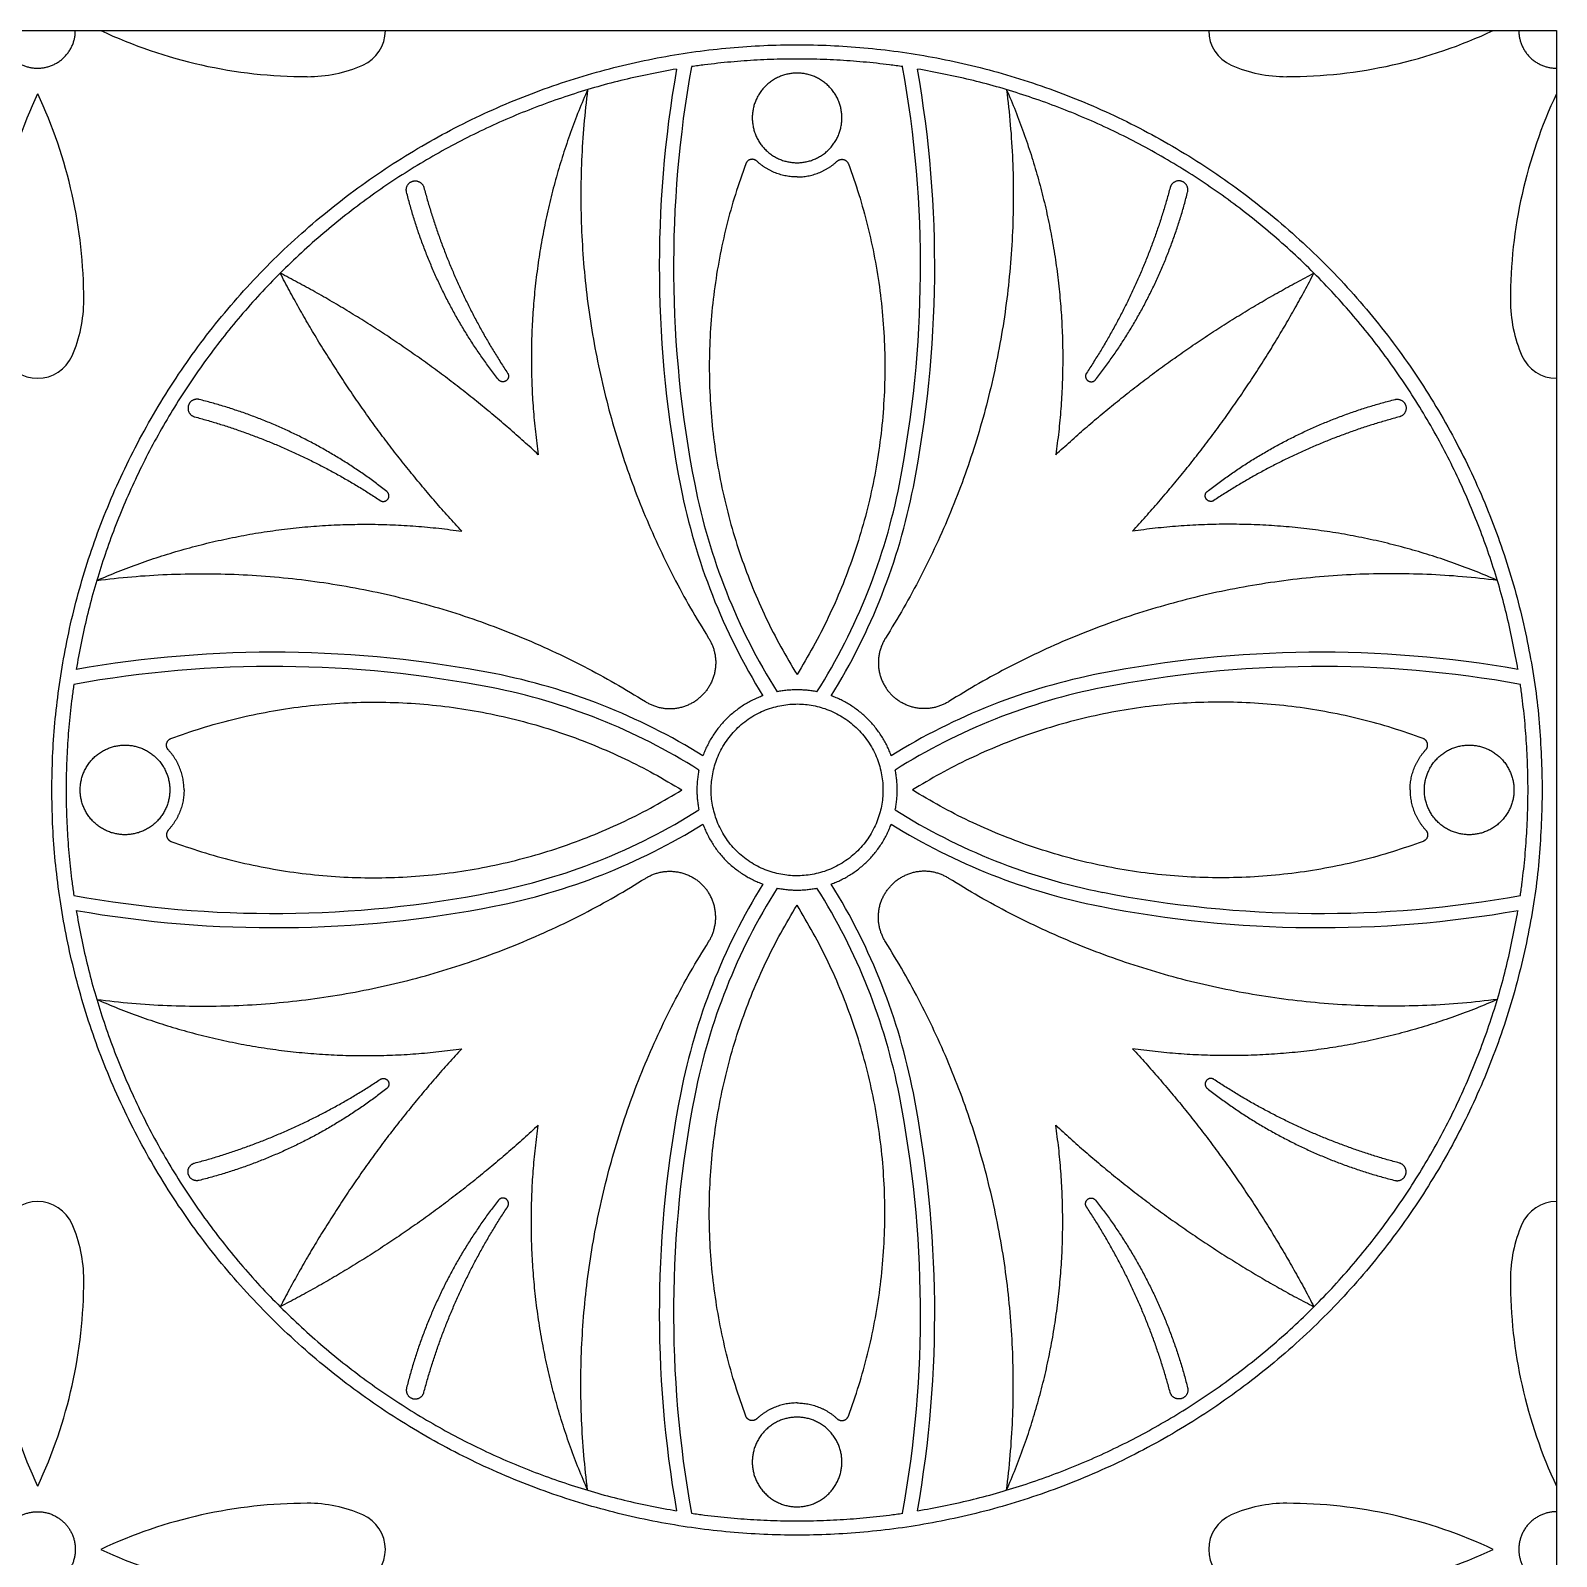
# Model space of a CAD drawing. Header units: millimetres. Extents: x -101 to 102, y -117 to 99.
# Drawn here: x 85.74 to 101.83, y -68.38 to -52.29 of the extents above; entities that cross this region are included whole.
import ezdxf

# ---------------------------------------------------------------- set-up
doc = ezdxf.new("R2010")
doc.units = ezdxf.units.MM
doc.header["$MEASUREMENT"] = 0
doc.layers.add('Layer 03', color=5, linetype='Continuous')

msp = doc.modelspace()

# ---------------------------------------------------------------- linework, layer by layer
at = {"layer": 'Layer 03'}
msp.add_line((101.825, -52.292), (101.825, -100.333), dxfattribs=at)
msp.add_lwpolyline([(53.784, -52.292), (101.825, -52.292)], dxfattribs=at)
for centre, radius, start, end in [((88.654, -47.663), 5.115, 244.8173, 270), ((89.081, -52.292), 0.397, 293.5468, 360), ((98.555, -52.292), 0.397, 180, 246.4532), ((98.982, -47.663), 5.115, 270, 295.1827), ((88.654, -51.312), 1.467, 270, 293.5468), ((104.413, -54.784), 12.047, 170.029, 191.1093), ((104.413, -54.784), 11.897, 169.7818, 191.1093), ((83.223, -54.784), 11.897, 348.8907, 10.2182), ((83.223, -54.784), 12.047, 348.8907, 9.971), ((98.982, -51.312), 1.467, 246.4532, 270), ((90.44, -55.135), 5.115, 154.8173, 180), ((81.183, -55.135), 5.115, 360, 25.1827), ((106.454, -55.135), 5.115, 154.8173, 180), ((84.831, -55.135), 1.467, 336.4532, 360), ((102.806, -55.135), 1.467, 180, 203.5468), ((85.811, -55.562), 0.397, 203.5468, 336.4532), ((101.825, -55.562), 0.397, 203.5468, 270), ((99.045, -55.838), 6.576, 191.1093, 211.8347), ((99.045, -55.838), 6.426, 191.1093, 212.222), ((88.592, -55.838), 6.426, 327.778, 348.8907), ((88.592, -55.838), 6.576, 328.1653, 348.8907), ((88.303, -70.894), 12.047, 78.8907, 99.971), ((99.334, -70.894), 12.047, 80.029, 101.1093), ((88.303, -70.894), 11.897, 78.8907, 100.2182), ((99.334, -70.894), 11.897, 79.7818, 101.1093), ((89.357, -65.525), 6.576, 58.1653, 78.8907), ((98.279, -65.525), 6.576, 101.1093, 121.8347), ((89.357, -65.525), 6.426, 57.778, 78.8907), ((98.279, -65.525), 6.426, 101.1093, 122.222), ((89.357, -55.073), 6.426, 281.1093, 302.222), ((98.279, -55.073), 6.426, 237.778, 258.8907), ((89.357, -55.073), 6.576, 281.1093, 301.8347), ((98.279, -55.073), 6.576, 238.1653, 258.8907), ((99.045, -64.76), 6.576, 148.1653, 168.8907), ((88.592, -64.76), 6.576, 11.1093, 31.8347), ((88.303, -49.704), 11.897, 259.7818, 281.1093), ((99.045, -64.76), 6.426, 147.778, 168.8907), ((88.592, -64.76), 6.426, 11.1093, 32.222), ((99.334, -49.704), 11.897, 258.8907, 280.2182), ((88.303, -49.704), 12.047, 260.029, 281.1093), ((99.334, -49.704), 12.047, 258.8907, 279.971), ((104.413, -65.814), 12.047, 168.8907, 189.971), ((104.413, -65.814), 11.897, 168.8907, 190.2182), ((83.223, -65.814), 11.897, 349.7818, 11.1093), ((83.223, -65.814), 12.047, 350.029, 11.1093), ((85.811, -65.036), 0.397, 23.5468, 156.4532), ((101.825, -65.036), 0.397, 90, 156.4532), ((84.831, -65.463), 1.467, 360, 23.5468), ((102.806, -65.463), 1.467, 156.4532, 180), ((90.44, -65.463), 5.115, 180, 205.1827), ((81.183, -65.463), 5.115, 334.8173, 0), ((106.454, -65.463), 5.115, 180, 205.1827), ((88.654, -72.935), 5.115, 90, 115.1827), ((88.654, -69.286), 1.467, 66.4532, 90), ((98.982, -69.286), 1.467, 90, 113.5468), ((98.982, -72.935), 5.115, 64.8173, 90), ((89.081, -68.306), 0.397, 293.5468, 66.4532), ((98.555, -68.306), 0.397, 113.5468, 246.4532), ((88.654, -63.677), 5.115, 244.8173, 270), ((98.982, -63.677), 5.115, 270, 295.1827)]:
    msp.add_arc(centre, radius, start, end, dxfattribs=at)
for points, weights, knots in [([(85.414, -52.292), (85.414, -52.689), (85.811, -52.689), (86.209, -52.689), (86.209, -52.292)], [1, 0.707106781187, 1, 0.707106781187, 1], [1.81962, 1.81962, 1.81962, 2.535288, 2.535288, 3.250957, 3.250957, 3.250957]), ([(101.675, -60.299), (101.675, -52.442), (93.818, -52.442), (85.962, -52.442), (85.962, -60.299), (85.962, -68.156), (93.818, -68.156), (101.675, -68.156), (101.675, -60.299)], [1, 0.707106781187, 1, 0.707106781187, 1, 0.707106781187, 1, 0.707106781187, 1], [0, 0, 0, 12.095132, 12.095132, 24.190263, 24.190263, 36.285395, 36.285395, 48.380527, 48.380527, 48.380527]), ([(93.818, -53.686), (93.346, -53.686), (93.346, -53.213), (93.346, -52.741), (93.818, -52.741), (94.291, -52.741), (94.291, -53.213), (94.291, -53.686), (93.818, -53.686)], [1, 0.707106781187, 1, 0.707106781187, 1, 0.707106781187, 1, 0.707106781187, 1], [0, 0, 0, 0.74149, 0.74149, 1.482979, 1.482979, 2.224469, 2.224469, 2.965959, 2.965959, 2.965959]), ([(93.395, -53.67), (93.366, -53.643), (93.328, -53.652), (93.29, -53.661), (93.277, -53.698)], [1, 0.882022710059, 1, 0.882022710059, 1], [0, 0, 0, 0.0718733, 0.0718733, 0.1437467, 0.1437467, 0.1437467]), ([(94.241, -53.67), (94.27, -53.643), (94.308, -53.652), (94.346, -53.661), (94.36, -53.698)], [1, 0.882022710059, 1, 0.882022710059, 1], [0, 0, 0, 0.0718733, 0.0718733, 0.1437467, 0.1437467, 0.1437467]), ([(89.701, -53.995), (89.678, -53.904), (89.769, -53.88), (89.86, -53.857), (89.884, -53.948)], [1, 0.709710540332, 1, 0.709710540332, 1], [0, 0, 0, 0.1478692, 0.1478692, 0.2957383, 0.2957383, 0.2957383]), ([(97.936, -53.995), (97.959, -53.904), (97.868, -53.88), (97.777, -53.857), (97.752, -53.948)], [1, 0.709710540332, 1, 0.709710540332, 1], [0, 0, 0, 0.1478692, 0.1478692, 0.2957383, 0.2957383, 0.2957383]), ([(90.766, -55.903), (90.798, -55.951), (90.752, -55.984), (90.705, -56.018), (90.67, -55.973)], [1, 0.720840061458, 1, 0.720840061458, 1], [0, 0, 0, 0.0910066, 0.0910066, 0.1820133, 0.1820133, 0.1820133]), ([(96.87, -55.903), (96.838, -55.951), (96.885, -55.984), (96.931, -56.018), (96.966, -55.973)], [1, 0.720840061458, 1, 0.720840061458, 1], [0, 0, 0, 0.0910066, 0.0910066, 0.1820133, 0.1820133, 0.1820133]), ([(87.514, -56.182), (87.423, -56.159), (87.4, -56.25), (87.376, -56.341), (87.467, -56.365)], [1, 0.709710540332, 1, 0.709710540332, 1], [0, 0, 0, 0.1478692, 0.1478692, 0.2957383, 0.2957383, 0.2957383]), ([(100.122, -56.182), (100.213, -56.159), (100.237, -56.25), (100.26, -56.341), (100.169, -56.365)], [1, 0.709710540332, 1, 0.709710540332, 1], [0, 0, 0, 0.1478692, 0.1478692, 0.2957383, 0.2957383, 0.2957383]), ([(89.423, -57.247), (89.47, -57.279), (89.504, -57.232), (89.537, -57.186), (89.492, -57.151)], [1, 0.720840061458, 1, 0.720840061458, 1], [0, 0, 0, 0.0910066, 0.0910066, 0.1820133, 0.1820133, 0.1820133]), ([(98.214, -57.247), (98.166, -57.279), (98.133, -57.232), (98.099, -57.186), (98.144, -57.151)], [1, 0.720840061458, 1, 0.720840061458, 1], [0, 0, 0, 0.0910066, 0.0910066, 0.1820133, 0.1820133, 0.1820133]), ([(94.723, -60.347), (94.771, -59.442), (93.866, -59.394), (92.962, -59.346), (92.914, -60.251), (92.866, -61.155), (93.77, -61.203), (94.675, -61.251), (94.723, -60.347)], [1, 0.707106781187, 1, 0.707106781187, 1, 0.707106781187, 1, 0.707106781187, 1], [0, 0, 0, 1.421558, 1.421558, 2.843116, 2.843116, 4.264675, 4.264675, 5.686233, 5.686233, 5.686233]), ([(87.205, -60.299), (87.205, -59.826), (86.732, -59.826), (86.26, -59.826), (86.26, -60.299), (86.26, -60.771), (86.732, -60.771), (87.205, -60.771), (87.205, -60.299)], [1, 0.707106781187, 1, 0.707106781187, 1, 0.707106781187, 1, 0.707106781187, 1], [0, 0, 0, 0.74149, 0.74149, 1.482979, 1.482979, 2.224469, 2.224469, 2.965959, 2.965959, 2.965959]), ([(87.189, -59.876), (87.163, -59.847), (87.172, -59.809), (87.181, -59.771), (87.217, -59.757)], [1, 0.882022710059, 1, 0.882022710059, 1], [0, 0, 0, 0.0718733, 0.0718733, 0.1437467, 0.1437467, 0.1437467]), ([(100.447, -59.876), (100.474, -59.847), (100.465, -59.809), (100.456, -59.771), (100.419, -59.757)], [1, 0.882022710059, 1, 0.882022710059, 1], [0, 0, 0, 0.0718733, 0.0718733, 0.1437467, 0.1437467, 0.1437467]), ([(100.432, -60.299), (100.432, -60.771), (100.904, -60.771), (101.377, -60.771), (101.377, -60.299), (101.377, -59.826), (100.904, -59.826), (100.432, -59.826), (100.432, -60.299)], [1, 0.707106781187, 1, 0.707106781187, 1, 0.707106781187, 1, 0.707106781187, 1], [0, 0, 0, 0.74149, 0.74149, 1.482979, 1.482979, 2.224469, 2.224469, 2.965959, 2.965959, 2.965959]), ([(87.189, -60.722), (87.163, -60.751), (87.172, -60.789), (87.181, -60.827), (87.217, -60.841)], [1, 0.882022710059, 1, 0.882022710059, 1], [0, 0, 0, 0.0718733, 0.0718733, 0.1437467, 0.1437467, 0.1437467]), ([(100.447, -60.722), (100.474, -60.751), (100.465, -60.789), (100.456, -60.827), (100.419, -60.841)], [1, 0.882022710059, 1, 0.882022710059, 1], [0, 0, 0, 0.0718733, 0.0718733, 0.1437467, 0.1437467, 0.1437467]), ([(89.423, -63.351), (89.47, -63.319), (89.504, -63.365), (89.537, -63.412), (89.492, -63.447)], [1, 0.720840061458, 1, 0.720840061458, 1], [0, 0, 0, 0.0910066, 0.0910066, 0.1820133, 0.1820133, 0.1820133]), ([(98.214, -63.351), (98.166, -63.319), (98.133, -63.365), (98.099, -63.412), (98.144, -63.447)], [1, 0.720840061458, 1, 0.720840061458, 1], [0, 0, 0, 0.0910066, 0.0910066, 0.1820133, 0.1820133, 0.1820133]), ([(87.514, -64.416), (87.423, -64.439), (87.4, -64.348), (87.376, -64.257), (87.467, -64.233)], [1, 0.709710540332, 1, 0.709710540332, 1], [0, 0, 0, 0.1478692, 0.1478692, 0.2957383, 0.2957383, 0.2957383]), ([(100.122, -64.416), (100.213, -64.439), (100.237, -64.348), (100.26, -64.257), (100.169, -64.233)], [1, 0.709710540332, 1, 0.709710540332, 1], [0, 0, 0, 0.1478692, 0.1478692, 0.2957383, 0.2957383, 0.2957383]), ([(90.766, -64.695), (90.798, -64.647), (90.752, -64.613), (90.705, -64.58), (90.67, -64.625)], [1, 0.720840061458, 1, 0.720840061458, 1], [0, 0, 0, 0.0910066, 0.0910066, 0.1820133, 0.1820133, 0.1820133]), ([(96.87, -64.695), (96.838, -64.647), (96.885, -64.613), (96.931, -64.58), (96.966, -64.625)], [1, 0.720840061458, 1, 0.720840061458, 1], [0, 0, 0, 0.0910066, 0.0910066, 0.1820133, 0.1820133, 0.1820133]), ([(89.701, -66.603), (89.678, -66.694), (89.769, -66.717), (89.86, -66.741), (89.884, -66.65)], [1, 0.709710540332, 1, 0.709710540332, 1], [0, 0, 0, 0.1478692, 0.1478692, 0.2957383, 0.2957383, 0.2957383]), ([(97.936, -66.603), (97.959, -66.694), (97.868, -66.717), (97.777, -66.741), (97.752, -66.65)], [1, 0.709710540332, 1, 0.709710540332, 1], [0, 0, 0, 0.1478692, 0.1478692, 0.2957383, 0.2957383, 0.2957383]), ([(93.395, -66.928), (93.366, -66.955), (93.328, -66.946), (93.29, -66.936), (93.277, -66.9)], [1, 0.882022710059, 1, 0.882022710059, 1], [0, 0, 0, 0.0718733, 0.0718733, 0.1437467, 0.1437467, 0.1437467]), ([(93.818, -66.912), (94.291, -66.912), (94.291, -67.385), (94.291, -67.857), (93.818, -67.857), (93.346, -67.857), (93.346, -67.385), (93.346, -66.912), (93.818, -66.912)], [1, 0.707106781187, 1, 0.707106781187, 1, 0.707106781187, 1, 0.707106781187, 1], [0, 0, 0, 0.74149, 0.74149, 1.482979, 1.482979, 2.224469, 2.224469, 2.965959, 2.965959, 2.965959]), ([(94.241, -66.928), (94.27, -66.955), (94.308, -66.946), (94.346, -66.936), (94.36, -66.9)], [1, 0.882022710059, 1, 0.882022710059, 1], [0, 0, 0, 0.0718733, 0.0718733, 0.1437467, 0.1437467, 0.1437467]), ([(86.073, -68.605), (86.372, -68.343), (86.11, -68.044), (85.849, -67.745), (85.55, -68.007), (85.251, -68.268), (85.513, -68.567), (85.774, -68.866), (86.073, -68.605)], [1, 0.707106781187, 1, 0.707106781187, 1, 0.707106781187, 1, 0.707106781187, 1], [0, 0, 0, 0.715668, 0.715668, 1.431337, 1.431337, 2.147005, 2.147005, 2.862674, 2.862674, 2.862674]), ([(101.825, -67.909), (101.428, -67.909), (101.428, -68.306), (101.428, -68.703), (101.825, -68.703)], [1, 0.707106781186, 1, 0.707106781186, 1], [1.103952, 1.103952, 1.103952, 1.81962, 1.81962, 2.535288, 2.535288, 2.535288])]:
    msp.add_rational_spline(points, weights, degree=2, knots=knots, dxfattribs=at)
for points, weights in [([(101.428, -52.292), (101.428, -52.689), (101.825, -52.689)], [1, 0.707106781187, 1]), ([(94.932, -52.673), (93.818, -52.511), (92.705, -52.673)], [1, 0.989509383949, 1]), ([(92.548, -52.698), (87.124, -53.604), (86.217, -59.029)], [1, 0.813983032114, 1]), ([(101.419, -59.029), (100.513, -53.604), (95.088, -52.698)], [1, 0.813983032114, 1]), ([(91.61, -52.916), (90.8, -54.765), (91.09, -56.764)], [1, 0.961553592503, 1]), ([(91.61, -52.916), (91.21, -56.037), (92.886, -58.699)], [1, 0.941205046371, 1]), ([(96.027, -52.916), (96.427, -56.037), (94.75, -58.699)], [1, 0.941205046371, 1]), ([(96.027, -52.916), (96.836, -54.765), (96.546, -56.764)], [1, 0.961553592503, 1]), ([(93.277, -53.698), (92.229, -56.523), (93.818, -59.083)], [1, 0.8980497236, 1]), ([(93.818, -53.836), (93.574, -53.836), (93.395, -53.67)], [1, 0.931018332382, 1]), ([(93.818, -53.836), (94.062, -53.836), (94.241, -53.67)], [1, 0.931018332382, 1]), ([(94.36, -53.698), (95.408, -56.523), (93.818, -59.083)], [1, 0.8980497236, 1]), ([(90.67, -55.973), (89.975, -55.087), (89.701, -53.995)], [1, 0.978077150988, 1]), ([(89.884, -53.948), (90.164, -54.998), (90.766, -55.903)], [1, 0.986717573799, 1]), ([(97.752, -53.948), (97.472, -54.998), (96.87, -55.903)], [1, 0.986717573799, 1]), ([(96.966, -55.973), (97.662, -55.087), (97.936, -53.995)], [1, 0.978077150988, 1]), ([(91.09, -56.764), (89.859, -55.622), (88.369, -54.85)], [1, 0.990949380545, 1]), ([(90.283, -57.571), (89.142, -56.34), (88.369, -54.85)], [1, 0.990949380545, 1]), ([(96.546, -56.764), (97.777, -55.622), (99.268, -54.85)], [1, 0.990949380545, 1]), ([(97.354, -57.571), (98.495, -56.34), (99.268, -54.85)], [1, 0.990949380545, 1]), ([(89.492, -57.151), (88.607, -56.456), (87.514, -56.182)], [1, 0.978077150988, 1]), ([(98.144, -57.151), (99.03, -56.456), (100.122, -56.182)], [1, 0.978077150988, 1]), ([(87.467, -56.365), (88.517, -56.645), (89.423, -57.247)], [1, 0.986717573799, 1]), ([(100.169, -56.365), (99.119, -56.645), (98.214, -57.247)], [1, 0.986717573799, 1]), ([(86.435, -58.09), (88.285, -57.281), (90.283, -57.571)], [1, 0.961553592503, 1]), ([(101.202, -58.09), (99.352, -57.281), (97.354, -57.571)], [1, 0.961553592503, 1]), ([(86.435, -58.09), (89.556, -57.691), (92.219, -59.367)], [1, 0.941205046371, 1]), ([(101.202, -58.09), (98.081, -57.691), (95.418, -59.367)], [1, 0.941205046371, 1]), ([(92.886, -58.699), (93.092, -59.026), (92.819, -59.3)], [1, 0.781557933382, 1]), ([(94.75, -58.699), (94.544, -59.026), (94.818, -59.3)], [1, 0.781557933382, 1]), ([(86.193, -59.186), (86.03, -60.299), (86.193, -61.412)], [1, 0.989509383949, 1]), ([(101.444, -61.412), (101.607, -60.299), (101.444, -59.186)], [1, 0.989509383949, 1]), ([(92.219, -59.367), (92.546, -59.573), (92.819, -59.3)], [1, 0.781557933382, 1]), ([(93.458, -59.306), (92.994, -59.475), (92.826, -59.938)], [1, 0.906023045483, 1]), ([(94.028, -59.264), (93.818, -59.222), (93.608, -59.264)], [1, 0.980044529604, 1]), ([(94.811, -59.938), (94.642, -59.475), (94.179, -59.306)], [1, 0.906023045483, 1]), ([(95.418, -59.367), (95.091, -59.573), (94.818, -59.3)], [1, 0.781557933382, 1]), ([(87.217, -59.757), (90.043, -58.709), (92.603, -60.299)], [1, 0.8980497236, 1]), ([(100.419, -59.757), (97.594, -58.709), (95.034, -60.299)], [1, 0.8980497236, 1]), ([(87.355, -60.299), (87.355, -60.055), (87.189, -59.876)], [1, 0.931018332382, 1]), ([(100.281, -60.299), (100.281, -60.055), (100.447, -59.876)], [1, 0.931018332382, 1]), ([(92.783, -60.089), (92.741, -60.299), (92.783, -60.509)], [1, 0.980044529603, 1]), ([(94.853, -60.509), (94.896, -60.299), (94.853, -60.089)], [1, 0.980044529604, 1]), ([(87.355, -60.299), (87.355, -60.543), (87.189, -60.722)], [1, 0.931018332382, 1]), ([(87.217, -60.841), (90.043, -61.889), (92.603, -60.299)], [1, 0.8980497236, 1]), ([(100.419, -60.841), (97.594, -61.889), (95.034, -60.299)], [1, 0.8980497236, 1]), ([(100.281, -60.299), (100.281, -60.543), (100.447, -60.722)], [1, 0.931018332382, 1]), ([(92.826, -60.659), (92.994, -61.123), (93.458, -61.291)], [1, 0.906023045483, 1]), ([(94.179, -61.291), (94.642, -61.123), (94.811, -60.659)], [1, 0.906023045483, 1]), ([(86.435, -62.508), (89.556, -62.907), (92.219, -61.231)], [1, 0.941205046371, 1]), ([(92.219, -61.231), (92.546, -61.025), (92.819, -61.298)], [1, 0.781557933382, 1]), ([(95.418, -61.231), (95.091, -61.025), (94.818, -61.298)], [1, 0.781557933382, 1]), ([(101.202, -62.508), (98.081, -62.907), (95.418, -61.231)], [1, 0.941205046371, 1]), ([(92.886, -61.899), (93.092, -61.571), (92.819, -61.298)], [1, 0.781557933382, 1]), ([(93.608, -61.334), (93.818, -61.376), (94.028, -61.334)], [1, 0.980044529524, 1]), ([(94.75, -61.899), (94.544, -61.571), (94.818, -61.298)], [1, 0.781557933382, 1]), ([(94.75, -61.899), (94.544, -61.571), (94.818, -61.298)], [1, 0.781557933382, 1]), ([(86.217, -61.569), (87.124, -66.994), (92.548, -67.9)], [1, 0.813983032114, 1]), ([(93.277, -66.9), (92.229, -64.074), (93.818, -61.514)], [1, 0.8980497236, 1]), ([(94.36, -66.9), (95.408, -64.074), (93.818, -61.514)], [1, 0.8980497236, 1]), ([(95.088, -67.9), (100.513, -66.994), (101.419, -61.569)], [1, 0.813983032114, 1]), ([(91.61, -67.682), (91.21, -64.561), (92.886, -61.899)], [1, 0.941205046371, 1]), ([(96.027, -67.682), (96.427, -64.561), (94.75, -61.899)], [1, 0.941205046371, 1]), ([(86.435, -62.508), (88.285, -63.317), (90.283, -63.027)], [1, 0.961553592503, 1]), ([(101.202, -62.508), (99.352, -63.317), (97.354, -63.027)], [1, 0.961553592503, 1]), ([(90.283, -63.027), (89.142, -64.258), (88.369, -65.748)], [1, 0.990949380545, 1]), ([(97.354, -63.027), (98.495, -64.258), (99.268, -65.748)], [1, 0.990949380545, 1]), ([(87.467, -64.233), (88.517, -63.953), (89.423, -63.351)], [1, 0.986717573799, 1]), ([(100.169, -64.233), (99.119, -63.953), (98.214, -63.351)], [1, 0.986717573799, 1]), ([(89.492, -63.447), (88.607, -64.142), (87.514, -64.416)], [1, 0.978077150988, 1]), ([(98.144, -63.447), (99.03, -64.142), (100.122, -64.416)], [1, 0.978077150988, 1]), ([(91.09, -63.834), (89.859, -64.976), (88.369, -65.748)], [1, 0.990949380545, 1]), ([(91.61, -67.682), (90.8, -65.832), (91.09, -63.834)], [1, 0.961553592503, 1]), ([(96.027, -67.682), (96.836, -65.832), (96.546, -63.834)], [1, 0.961553592503, 1]), ([(96.546, -63.834), (97.777, -64.976), (99.268, -65.748)], [1, 0.990949380545, 1]), ([(90.67, -64.625), (89.975, -65.511), (89.701, -66.603)], [1, 0.978077150988, 1]), ([(96.966, -64.625), (97.662, -65.511), (97.936, -66.603)], [1, 0.978077150988, 1]), ([(89.884, -66.65), (90.164, -65.6), (90.766, -64.695)], [1, 0.986717573799, 1]), ([(97.752, -66.65), (97.472, -65.6), (96.87, -64.695)], [1, 0.986717573799, 1]), ([(93.818, -66.762), (93.574, -66.762), (93.395, -66.928)], [1, 0.931018332382, 1]), ([(93.818, -66.762), (94.062, -66.762), (94.241, -66.928)], [1, 0.931018332382, 1]), ([(92.705, -67.925), (93.818, -68.087), (94.932, -67.925)], [1, 0.989509383949, 1])]:
    msp.add_rational_spline(points, weights, degree=2, dxfattribs=at)

doc.saveas('drawing.dxf')
